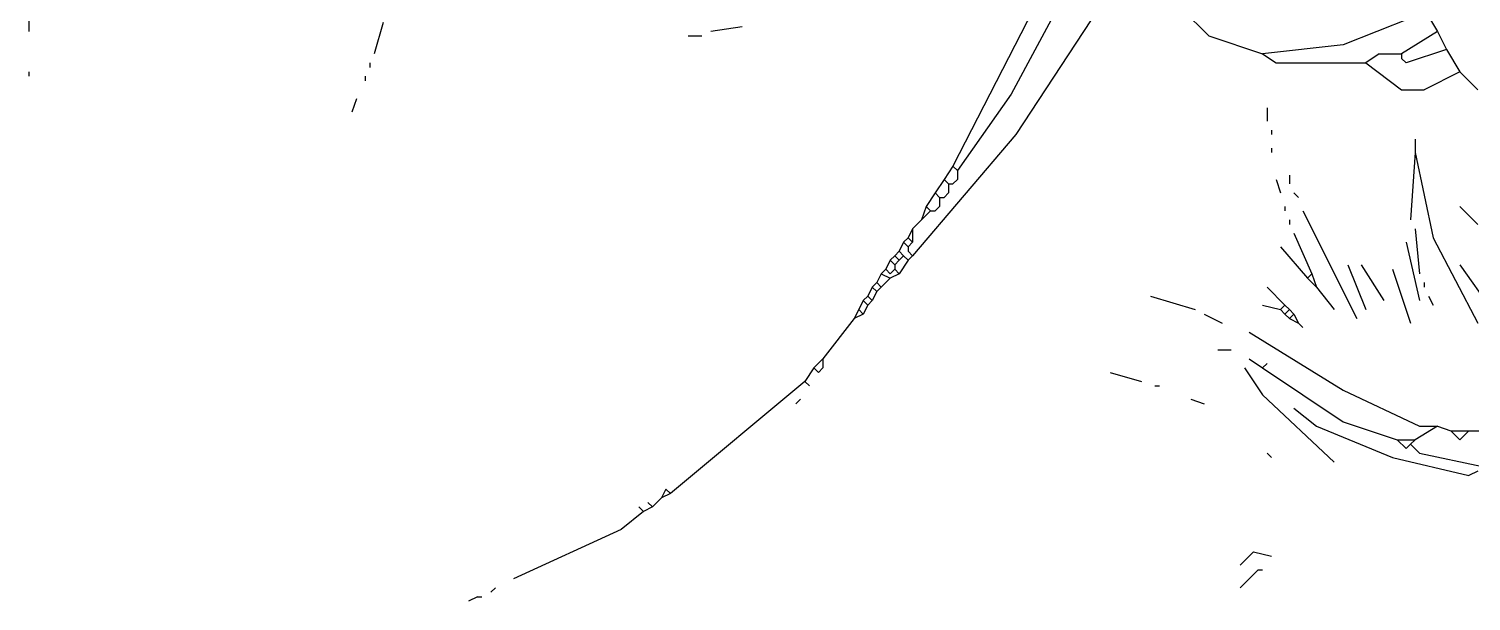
# Model space of a CAD drawing. Extents: x 48 to 798, y 36 to 754.
# Drawn here: x 48.5 to 370, y 61.5 to 189.1 of the extents above; entities that cross this region are included whole.
import ezdxf

# ---------------------------------------------------------------- set-up
doc = ezdxf.new("R2010")
doc.units = 0
doc.header["$MEASUREMENT"] = 0
doc.layers.add('Layer5', color=5, linetype='CONTINUOUS')

msp = doc.modelspace()

# ---------------------------------------------------------------- linework, layer by layer
at = {"layer": 'Layer5'}
for p, q in [((48.5, 201.5), (48.5, 188.5)), ((275.5, 199.5), (254.5, 158.5)), ((282.5, 202.5), (267.5, 174.5)), ((289.5, 197.5), (268.5, 165.5)), ((305.5, 193.5), (311.5, 187.5)), ((359.5, 193.5), (362.5, 188.5)), ((127.5, 190.5), (125.5, 183.5)), ((356.5, 191.5), (341.5, 185.5)), ((195.5, 187.5), (198.5, 187.5)), ((207.5, 189.5), (200.5, 188.5)), ((311.5, 187.5), (323.5, 183.5)), ((362.5, 188.5), (354.5, 183.5)), ((362.5, 188.5), (364.5, 184.5)), ((341.5, 185.5), (323.5, 183.5)), ((323.5, 183.5), (326.5, 181.5)), ((349.5, 183.5), (346.5, 181.5)), ((349.5, 183.5), (354.5, 183.5)), ((354.5, 183.5), (354.5, 182.5)), ((364.5, 184.5), (355.5, 181.5)), ((364.5, 184.5), (367.5, 179.5)), ((124.5, 181.5), (124.5, 180.5)), ((326.5, 181.5), (346.5, 181.5)), ((346.5, 181.5), (354.5, 175.5)), ((354.5, 182.5), (355.5, 181.5)), ((48.5, 179.5), (48.5, 178.5)), ((123.5, 178.5), (123.5, 177.5)), ((367.5, 179.5), (359.5, 175.5)), ((367.5, 179.5), (371.5, 175.5)), ((267.5, 174.5), (255.5, 157.5)), ((354.5, 175.5), (359.5, 175.5)), ((121.5, 173.5), (120.5, 170.5)), ((324.5, 171.5), (324.5, 168.5)), ((268.5, 165.5), (245.5, 138.5)), ((325.5, 166.5), (325.5, 165.5)), ((357.5, 164.5), (357.5, 161.5)), ((325.5, 162.5), (325.5, 161.5)), ((357.5, 161.5), (356.5, 146.5)), ((357.5, 161.5), (361.5, 142.5)), ((254.5, 158.5), (252.5, 155.5)), ((254.5, 158.5), (255.5, 157.5)), ((252.5, 155.5), (250.5, 152.5)), ((252.5, 155.5), (253.5, 154.5)), ((253.5, 154.5), (254.5, 154.5)), ((253.5, 154.5), (253.5, 152.5)), ((255.5, 155.5), (254.5, 154.5)), ((255.5, 157.5), (255.5, 155.5)), ((326.5, 155.5), (327.5, 152.5)), ((329.5, 156.5), (329.5, 154.5)), ((250.5, 152.5), (248.5, 149.5)), ((250.5, 152.5), (251.5, 151.5)), ((251.5, 151.5), (252.5, 151.5)), ((251.5, 151.5), (251.5, 149.5)), ((253.5, 152.5), (252.5, 151.5)), ((330.5, 152.5), (331.5, 151.5)), ((248.5, 149.5), (247.5, 146.5)), ((249.5, 148.5), (247.5, 146.5)), ((248.5, 149.5), (249.5, 148.5)), ((249.5, 148.5), (250.5, 148.5)), ((251.5, 149.5), (250.5, 148.5)), ((328.5, 149.5), (328.5, 148.5)), ((332.5, 148.5), (344.5, 124.5)), ((367.5, 149.5), (371.5, 145.5)), ((247.5, 146.5), (245.5, 144.5)), ((329.5, 146.5), (329.5, 145.5)), ((243.5, 141.5), (242.5, 139.5)), ((244.5, 142.5), (243.5, 141.5)), ((243.5, 141.5), (244.5, 140.5)), ((245.5, 144.5), (244.5, 142.5)), ((244.5, 142.5), (245.5, 141.5)), ((245.5, 141.5), (244.5, 140.5)), ((245.5, 144.5), (245.5, 141.5)), ((330.5, 143.5), (334.5, 134.5)), ((355.5, 141.5), (358.5, 128.5)), ((357.5, 144.5), (358.5, 134.5)), ((361.5, 142.5), (371.5, 123.5)), ((241.5, 138.5), (240.5, 137.5)), ((242.5, 139.5), (241.5, 138.5)), ((241.5, 138.5), (242.5, 137.5)), ((242.5, 139.5), (243.5, 138.5)), ((243.5, 138.5), (242.5, 137.5)), ((243.5, 138.5), (244.5, 137.5)), ((244.5, 140.5), (244.5, 139.5)), ((244.5, 139.5), (245.5, 138.5)), ((245.5, 138.5), (244.5, 137.5)), ((327.5, 140.5), (333.5, 133.5)), ((239.5, 135.5), (238.5, 134.5)), ((240.5, 137.5), (239.5, 135.5)), ((239.5, 135.5), (240.5, 134.5)), ((240.5, 137.5), (241.5, 136.5)), ((241.5, 135.5), (240.5, 134.5)), ((242.5, 137.5), (241.5, 136.5)), ((241.5, 136.5), (241.5, 135.5)), ((241.5, 135.5), (242.5, 134.5)), ((244.5, 137.5), (242.5, 134.5)), ((342.5, 136.5), (346.5, 126.5)), ((345.5, 136.5), (350.5, 128.5)), ((352.5, 135.5), (356.5, 123.5)), ((367.5, 136.5), (374.5, 126.5)), ((237.5, 132.5), (236.5, 131.5)), ((238.5, 134.5), (237.5, 132.5)), ((237.5, 132.5), (238.5, 131.5)), ((238.5, 134.5), (240.5, 133.5)), ((240.5, 133.5), (238.5, 131.5)), ((242.5, 134.5), (240.5, 133.5)), ((334.5, 134.5), (333.5, 133.5)), ((333.5, 133.5), (335.5, 131.5)), ((334.5, 134.5), (335.5, 131.5)), ((359.5, 132.5), (359.5, 131.5)), ((235.5, 129.5), (234.5, 128.5)), ((236.5, 131.5), (235.5, 129.5)), ((235.5, 129.5), (236.5, 128.5)), ((236.5, 131.5), (237.5, 130.5)), ((237.5, 130.5), (236.5, 128.5)), ((238.5, 131.5), (237.5, 130.5)), ((298.5, 129.5), (308.5, 126.5)), ((324.5, 131.5), (328.5, 127.5)), ((335.5, 131.5), (339.5, 126.5)), ((360.5, 129.5), (361.5, 127.5)), ((233.5, 126.5), (232.5, 124.5)), ((234.5, 125.5), (232.5, 124.5)), ((234.5, 128.5), (233.5, 126.5)), ((233.5, 126.5), (234.5, 125.5)), ((234.5, 128.5), (235.5, 127.5)), ((235.5, 127.5), (234.5, 125.5)), ((236.5, 128.5), (235.5, 127.5)), ((310.5, 125.5), (314.5, 123.5)), ((323.5, 127.5), (327.5, 126.5)), ((328.5, 127.5), (327.5, 126.5)), ((327.5, 126.5), (328.5, 125.5)), ((328.5, 127.5), (329.5, 126.5)), ((329.5, 126.5), (328.5, 125.5)), ((328.5, 125.5), (329.5, 124.5)), ((329.5, 126.5), (330.5, 125.5)), ((330.5, 125.5), (329.5, 124.5)), ((330.5, 125.5), (331.5, 123.5)), ((232.5, 124.5), (225.5, 115.5)), ((329.5, 124.5), (331.5, 123.5)), ((331.5, 123.5), (332.5, 122.5)), ((320.5, 121.5), (341.5, 108.5)), ((313.5, 117.5), (316.5, 117.5)), ((223.5, 113.5), (221.5, 110.5)), ((225.5, 115.5), (223.5, 113.5)), ((223.5, 113.5), (224.5, 112.5)), ((225.5, 113.5), (224.5, 112.5)), ((225.5, 115.5), (225.5, 113.5)), ((319.5, 113.5), (323.5, 107.5)), ((320.5, 115.5), (323.5, 113.5)), ((324.5, 114.5), (323.5, 113.5)), ((323.5, 113.5), (341.5, 101.5)), ((221.5, 110.5), (191.5, 85.5)), ((221.5, 110.5), (222.5, 109.5)), ((289.5, 112.5), (296.5, 110.5)), ((299.5, 109.5), (300.5, 109.5)), ((220.5, 106.5), (219.5, 105.5)), ((307.5, 106.5), (310.5, 105.5)), ((323.5, 107.5), (339.5, 92.5)), ((341.5, 108.5), (358.5, 100.5)), ((330.5, 104.5), (335.5, 100.5)), ((335.5, 100.5), (352.5, 93.5)), ((341.5, 101.5), (353.5, 97.5)), ((362.5, 100.5), (357.5, 97.5)), ((358.5, 100.5), (362.5, 100.5)), ((362.5, 100.5), (365.5, 99.5)), ((353.5, 97.5), (357.5, 97.5)), ((353.5, 97.5), (355.5, 95.5)), ((356.5, 96.5), (355.5, 95.5)), ((357.5, 97.5), (356.5, 96.5)), ((356.5, 96.5), (358.5, 94.5)), ((365.5, 99.5), (367.5, 97.5)), ((365.5, 99.5), (369.5, 99.5)), ((369.5, 99.5), (367.5, 97.5)), ((369.5, 99.5), (374.5, 99.5)), ((324.5, 94.5), (325.5, 93.5)), ((352.5, 93.5), (369.5, 89.5)), ((358.5, 94.5), (372.5, 91.5)), ((371.5, 90.5), (369.5, 89.5)), ((189.5, 84.5), (187.5, 82.5)), ((190.5, 86.5), (189.5, 84.5)), ((191.5, 85.5), (189.5, 84.5)), ((190.5, 86.5), (191.5, 85.5)), ((185.5, 81.5), (180.5, 77.5)), ((184.5, 82.5), (185.5, 81.5)), ((187.5, 82.5), (185.5, 81.5)), ((186.5, 83.5), (187.5, 82.5)), ((180.5, 77.5), (156.5, 66.5)), ((321.5, 72.5), (318.5, 69.5)), ((321.5, 72.5), (325.5, 71.5)), ((322.5, 68.5), (318.5, 64.5)), ((322.5, 68.5), (323.5, 68.5)), ((152.5, 64.5), (151.5, 63.5)), ((148.5, 62.5), (146.5, 61.5)), ((148.5, 62.5), (149.5, 62.5))]:
    msp.add_line(p, q, dxfattribs=at)

doc.saveas('drawing.dxf')
